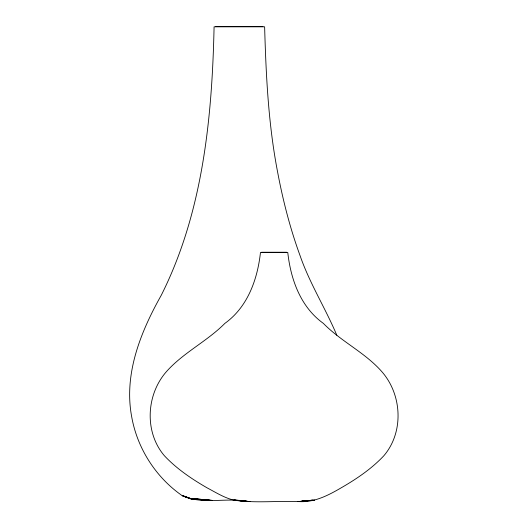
<?xml version="1.0" encoding="UTF-8"?>
<svg xmlns="http://www.w3.org/2000/svg" width="528" height="528" viewBox="0 0 528 528"><rect width="100%" height="100%" fill="white"/><g stroke="black" fill="none" stroke-linecap="round" stroke-linejoin="round"><path stroke-width="0.79" d="M309.778 500.59L311.949 500.32M300.531 501.369L298.115 501.6L307.441 500.788M302.141 501.217L306.161 500.834M309.375 500.524L311.791 500.3M307.118 500.834L298.967 501.6C277.279 500.683 255.334 503.389 233.785 500.141C224.156 497.779 215.774 492.419 207.095 487.846C191.671 478.942 176.629 468.791 164.386 455.743C144.144 432.036 146.157 394.541 166.538 371.514C183.447 352.532 207.029 341.385 224.902 323.36C247.678 307.012 257.532 279.325 260.469 252.476L287.773 252.476C290.71 279.325 300.564 307.012 323.341 323.36C341.088 341.537 364.881 352.427 381.704 371.514C402.085 394.541 404.098 432.036 383.856 455.743C371.613 468.791 356.572 478.942 341.147 487.846C328.244 495.383 314.411 502.583 298.967 501.6L314.457 500.141L308.748 500.683M215.767 26.4L262.944 26.4M261.538 252.245L286.704 252.245M336.805 335.214C325.505 308.365 309.745 283.523 300.161 255.895C290.202 228.71 282.975 200.587 277.629 172.148C268.349 124.265 266.013 75.379 264.627 26.816L214.084 26.816C212.091 118.1 202.871 212.408 161.291 295.205C140.705 331.822 123.664 373.85 131.657 416.599C137.214 448.285 155.78 477.338 182.2 495.68L182.233 495.68C200.119 503.943 220.711 498.841 239.626 500.399M208.903 500.399L191.426 498.887L182.721 495.68L190.113 498.3M198.033 499.349L199.584 499.481M202.693 499.739L207.352 500.135M208.91 500.267L210.461 500.399L208.824 500.247M182.233 495.68L190.852 498.887L193.281 499.092M194.905 499.231L199.769 499.64M201.386 499.778L208.679 500.399L190.852 498.887M201.095 499.64L191.426 498.887L193.07 499.349L191.591 498.821M201.755 499.778L209.794 500.399L192.397 498.887M241.481 500.808L250.127 501.6L247.685 501.356M197.373 499.191L199.01 499.343M203.102 499.719L207.187 500.095M237.105 500.306L239.547 500.551M241.989 500.788L246.055 501.197M236.933 500.32L239.125 500.59M312.767 500.141L298.115 501.6L312.767 500.141M249.282 501.6L233.785 500.141L249.282 501.6M250.127 501.6L234.848 500.141L250.127 501.6M212.203 500.399L195.987 498.887L212.203 500.399"/></g></svg>
